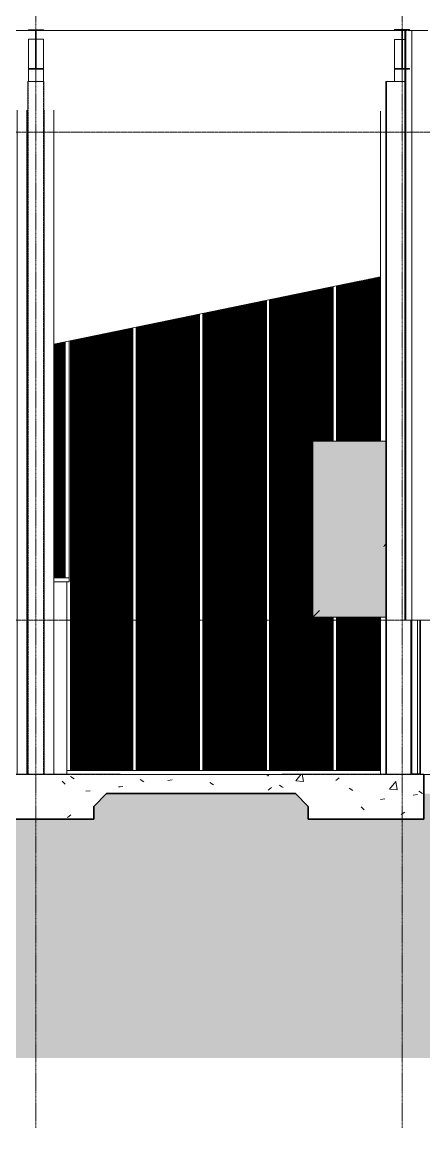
# Model space of a CAD drawing. Header units: millimetres. Extents: x 900982 to 1200730, y -305 to 27743.
# Drawn here: x 1157621 to 1163876, y -305 to 16915 of the extents above; entities that cross this region are included whole.
import ezdxf

# ---------------------------------------------------------------- set-up
doc = ezdxf.new("R2010")
doc.units = ezdxf.units.MM
for name, pattern in [('AEC_Center', [24, 12, -4, 4, -4]), ('Grid Line', [21, 12, -3, 3, -3]), ('Hidden', [6, 4, -2])]:
    doc.linetypes.add(name, pattern=pattern)
for name, color, linetype, lineweight in [('A-DETL', 90, 'Continuous', 18), ('A-DETL-GENF', 92, 'Continuous', 5), ('A-FLOR', 192, 'Continuous', 5), ('A-FLOR-LEVL', 51, 'Continuous', 5), ('A-FLOR-PATT', 8, 'Continuous', 15), ('A-GENM', 13, 'Continuous', 5), ('A-GLAZ-CURT', 52, 'Continuous', 5), ('A-GLAZ-CWMG', 51, 'Continuous', 5), ('A-ROOF', 132, 'Continuous', 5), ('A-WALL', 113, 'Continuous', 5), ('A-WALL-PATT', 111, 'Continuous', 13), ('P-SANR-FIXT', 6, 'Continuous', 5), ('S-BEAM', 12, 'Continuous', 5), ('S-COLS', 52, 'Continuous', 5), ('S-GRID', 1, 'Continuous', 5)]:
    doc.layers.add(name, color=color, linetype=linetype, lineweight=lineweight)
pattern_1 = [(0, (1073539.08, 9820.3), (812.8, 203.2), [67.056, -542.544, 67.056, -3793.744]), (0, (1073539.08, 9820.3), (812.8, 203.2), [-676.656, -542.544, 67.056, -1152.144, -2032]), (0, (1073539.08, 9820.3), (812.8, 203.2), [-2438.4, 67.056, -542.544, 67.056, -1355.344]), (0, (1073539.08, 9820.3), (812.8, 203.2), [-3115.056, -339.344, 67.056, -948.944]), (120, (1073843.88, 9921.9), (-582.37636, 602.30545), [67.056, -542.544, 67.056, -3793.744]), (120, (1073843.88, 9921.9), (-582.37636, 602.30545), [-676.656, -542.544, 67.056, -1152.144, -2032]), (120, (1073843.88, 9921.9), (-582.37636, 602.30545), [-2438.4, 67.056, -542.544, 67.056, -1355.344]), (120, (1073843.88, 9921.9), (-582.37636, 602.30545), [-3115.056, -339.344, 67.056, -948.944]), (240, (1073945.48, 10328.3), (-230.42364, -805.50545), [67.056, -542.544, 67.056, -3793.744]), (240, (1073945.48, 10328.3), (-230.42364, -805.50545), [-676.656, -542.544, 67.056, -1152.144, -2032]), (240, (1073945.48, 10328.3), (-230.42364, -805.50545), [-2438.4, 67.056, -542.544, 67.056, -1355.344]), (240, (1073945.48, 10328.3), (-230.42364, -805.50545), [-3115.056, -339.344, 67.056, -948.944])]
pattern_2 = [(50, (1073539.1, 9820.3), (1457.472, -127.512), [152.4, -1676.4]), (355, (1073539.1, 9820.3), (-281.942, 1528.454), [121.92, -1341.12]), (100.451, (1073660.5, 9809.7), (1175.541, 1400.933), [129.52, -1424.72]), (46.184, (1073539, 10226.7), (2168.632, -336.342), [228.6, -2514.6]), (96.636, (1073719.8, 10198.7), (1899.22, 1979.42), [194.28, -2137.08]), (351.184, (1073539, 10226.7), (1899.24, 1979.4), [182.88, -2011.68]), (21, (1073742.3, 10125.1), (1212.915, -818.121), [152.4, -1676.4]), (326, (1073742.3, 10125.1), (494.417, 1473.504), [121.92, -1341.12]), (71.451, (1073843.4, 10056.9), (1707.337, 655.37), [129.52, -1424.72]), (37.5, (1073539.1, 9820.3), (24.7094, 676.4402), [67.056, -1257.808, 67.056, -2640.584]), (37.5, (1073539.1, 9820.3), (24.7094, 676.4402), [-1391.92, -1294.384, 67.056, -1279.144]), (7.5, (1073539.1, 9820.3), (534.558, 801.444), [67.056, -709.168, 67.056, -1227.328, -513.08]), (7.5, (1073539.1, 9820.3), (534.558, 801.444), [-2070.608, 67.056, -446.024]), (327.5, (1073085.94, 9820.3), (1084.7275, -45.8312), [67.056, -440.944, 67.056, -3621.024]), (327.5, (1073085.94, 9820.3), (1084.7275, -45.8312), [-575.056, -1517.904, 67.056, -2036.064]), (317.5, (1072882.7, 9820.3), (1185.035, 203.414), [67.056, -593.344, 67.056, -985.52, -1493.52]), (317.5, (1072882.7, 9820.3), (1185.035, 203.414), [-1712.976, 67.056, -1426.464])]

# ---------------------------------------------------------------- blocks, each defined once
blk = doc.blocks.new('Structural Framing 14 - Structural Framing 1-1145661-SECTION - GRIDS 2B')
at = {"layer": 'S-BEAM', "lineweight": 13}
for p, q in [((-1581453, 16797), (-1581683, 16797)), ((-1581683, 16797), (-1581683, 16787)), ((-1581683, 16787), (-1581573, 16787)), ((-1581573, 16787), (-1581573, 16195)), ((-1581563, 16195), (-1581563, 16787)), ((-1581563, 16787), (-1581453, 16787)), ((-1581453, 16787), (-1581453, 16797)), ((-1581573, 16195), (-1581683, 16195)), ((-1581683, 16195), (-1581683, 16185)), ((-1581453, 16195), (-1581563, 16195)), ((-1581453, 16185), (-1581453, 16195)), ((-1581683, 16185), (-1581453, 16185))]:
    blk.add_line(p, q, dxfattribs=at)
at = {"layer": 'S-BEAM'}
for p, q in [((-1581683, 16648), (-1581573, 16648)), ((-1581683, 16648), (-1581683, 16195)), ((-1581563, 16648), (-1581453, 16648)), ((-1581453, 16195), (-1581453, 16648)), ((-1581683, 16185), (-1581683, 15990)), ((-1581453, 15990), (-1581453, 16185))]:
    blk.add_line(p, q, dxfattribs=at)
blk = doc.blocks.new('Structural Framing 19 - Structural Framing 1-1145889-SECTION - GRIDS 2B')
at = {"layer": 'S-BEAM', "lineweight": 13}
for p, q in [((-1575753, 16798), (-1575983, 16798)), ((-1575983, 16798), (-1575983, 16787)), ((-1575983, 16787), (-1575873, 16787)), ((-1575873, 16787), (-1575873, 16195)), ((-1575863, 16195), (-1575863, 16787)), ((-1575863, 16787), (-1575794, 16787)), ((-1575753, 16793), (-1575753, 16798)), ((-1575873, 16195), (-1575983, 16195)), ((-1575983, 16195), (-1575983, 16185)), ((-1575753, 16195), (-1575863, 16195)), ((-1575753, 16185), (-1575753, 16195)), ((-1575983, 16185), (-1575753, 16185))]:
    blk.add_line(p, q, dxfattribs=at)
at = {"layer": 'S-BEAM'}
for p, q in [((-1575983, 16647), (-1575873, 16647)), ((-1575983, 16647), (-1575983, 16195)), ((-1575863, 16647), (-1575822, 16647)), ((-1575983, 16185), (-1575983, 15990))]:
    blk.add_line(p, q, dxfattribs=at)
blk = doc.blocks.new('Mechanical - Condensers - Mechanical - Condensers-1249279-SECTION - GRIDS 2B')
at = {"layer": 'A-GENM'}
for points in [[(-1577255, 7650), (-1577155, 7750), (-1577155, 10390), (-1577255, 10390), (-1577255, 7730)], [(-1576155, 8750), (-1576121, 8784), (-1576121, 10390), (-1576155, 10390), (-1576155, 8773)]]:
    blk.add_hatch(color=256, dxfattribs=at).paths.add_polyline_path(points)
h = blk.add_hatch(color=256, dxfattribs=at)
h.paths.add_polyline_path([(-1577155, 7750), (-1576121, 7750), (-1576121, 8750), (-1576155, 8750), (-1576155, 10390), (-1577155, 10390), (-1577155, 8425)])
h.paths.add_polyline_path([(-1575399, 7750), (-1572655, 7750), (-1572655, 8750), (-1575424, 8750), (-1575424, 7750)])
h = blk.add_hatch(color=256, dxfattribs=at)
h.paths.add_polyline_path([(-1572655, 8750), (-1572655, 8850), (-1575424, 8849), (-1575424, 8750), (-1574829, 8750)])
h.paths.add_polyline_path([(-1576121, 8750), (-1576121, 8784), (-1576155, 8750), (-1576129, 8750)])
h = blk.add_hatch(color=256, dxfattribs=at)
h.paths.add_polyline_path([(-1576254, 7650), (-1576121, 7650), (-1576121, 7750), (-1577155, 7750), (-1577255, 7650), (-1576539, 7650)])
h.paths.add_polyline_path([(-1575399, 7650), (-1572655, 7650), (-1572655, 7750), (-1575424, 7750), (-1575424, 7650)])
for p, q in [((-1577255, 10390), (-1577255, 7650)), ((-1577155, 10390), (-1577255, 10390)), ((-1576155, 10390), (-1577155, 10390)), ((-1576121, 10390), (-1576155, 10390)), ((-1577255, 7650), (-1576121, 7650))]:
    blk.add_line(p, q, dxfattribs=at)
for points, knots in [([(-1576121, 8784), (-1576124, 8781), (-1576131, 8775), (-1576142, 8763), (-1576151, 8754), (-1576155, 8750)], [0.7779607, 0.7779607, 0.7779607, 0.7779607, 0.8333333, 0.9166667, 1, 1, 1, 1]), ([(-1577155, 7750), (-1577160, 7746), (-1577168, 7737), (-1577181, 7724), (-1577191, 7714), (-1577199, 7706), (-1577205, 7700), (-1577211, 7694), (-1577216, 7689), (-1577221, 7684), (-1577226, 7679), (-1577230, 7675), (-1577236, 7669), (-1577242, 7663), (-1577248, 7657), (-1577253, 7652), (-1577255, 7650), (-1577255, 7650)], [0, 0, 0, 0, 0.083333, 0.166667, 0.25, 0.291667, 0.333333, 0.375, 0.416667, 0.458333, 0.5, 0.541667, 0.583333, 0.666667, 0.75, 0.833333, 1, 1, 1, 1])]:
    blk.add_open_spline(points, degree=3, knots=knots, dxfattribs=at)
blk = doc.blocks.new('Downpipe - Straight - 01 - 150D-V123-SECTION - GRIDS 2B')
at = {"layer": 'P-SANR-FIXT'}
for p, q in [((-1576202, 15527), (-1576202, 10390)), ((-1576202, 7650), (-1576202, 5202))]:
    blk.add_line(p, q, dxfattribs=at)
blk = doc.blocks.new('Downpipe - Straight - 01 - 150D-V125-SECTION - GRIDS 2B')
at = {"layer": 'P-SANR-FIXT'}
for p, q in [((-1581439, 15546), (-1581439, 5202)), ((-1581289, 5202), (-1581289, 15546))]:
    blk.add_line(p, q, dxfattribs=at)
blk = doc.blocks.new('SHS-Square Hollow Section-Column - 250x250xSHS-1478536-SECTION - GRIDS 2B')
at = {"layer": 'S-COLS', "linetype": 'Hidden'}
for p, q in [((-1602688, 5202), (-1602688, 15990)), ((-1602448, 15990), (-1602448, 5202))]:
    blk.add_line(p, q, dxfattribs=at)
blk = doc.blocks.new('Downpipe - Straight - 01 - 150D-V128-SECTION - GRIDS 2B')
at = {"layer": 'P-SANR-FIXT'}
for p, q in [((-1581859, 15546), (-1581859, 5202)), ((-1581709, 5202), (-1581709, 15546))]:
    blk.add_line(p, q, dxfattribs=at)
blk = doc.blocks.new('MulticellPanel_Polycarbonate_Danpal_1040w - Grey-2873888-SECTION - GRIDS 2B')
at = {"layer": 'A-GENM'}
h = blk.add_hatch(dxfattribs=at)
h.set_pattern_fill('FP_64', color=256, style=0, pattern_type=2)
h.set_pattern_definition([(90, (-1580554.711, 6706.646), (15, -9e-16), [])])
h.paths.add_polyline_path([(-1581028, 5260), (-1580059, 5260), (-1580059, 8200), (-1581028, 8200), (-1581028, 5298)])
blk.add_line((-1581026, 8200), (-1580059, 8200), dxfattribs=at)
blk = doc.blocks.new('Rectangular Mullion - Frame_Framed Facade_Danpal_DPANMF BT1-1887959-SECTION - GRIDS 2B')
at = {"layer": 'A-GLAZ-CWMG'}
blk.add_line((-1580035, 5260), (-1581088, 5260), dxfattribs=at)
blk = doc.blocks.new('Rectangular Mullion - Frame_Framed Facade_Danpal_DPANMF BT1-2873973-SECTION - GRIDS 2B')
at = {"layer": 'A-GLAZ-CWMG'}
blk.add_line((-1581028, 11700), (-1581028, 11955), dxfattribs=at)
blk = doc.blocks.new('MulticellPanel_Polycarbonate_Danpal_1040w - Grey-V129-SECTION - GRIDS 2B')
at = {"layer": 'A-GENM'}
h = blk.add_hatch(dxfattribs=at)
h.set_pattern_fill('FP_65', color=256, style=0, pattern_type=2)
h.set_pattern_definition([(90, (-1579514.711, 6706.646), (15, -9e-16), [])])
h.paths.add_polyline_path([(-1579019, 5260), (-1579019, 8200), (-1580010, 8200), (-1580010, 5260), (-1579103, 5260)])
blk.add_line((-1580010, 8200), (-1579019, 8200), dxfattribs=at)
blk = doc.blocks.new('MulticellPanel_Polycarbonate_Danpal_1040w - Grey-V130-SECTION - GRIDS 2B')
at = {"layer": 'A-GENM'}
h = blk.add_hatch(dxfattribs=at)
h.set_pattern_fill('FP_66', color=256, style=0, pattern_type=2)
h.set_pattern_definition([(90, (-1577434.711, 6706.646), (15, -9e-16), [])])
h.paths.add_polyline_path([(-1577930, 5260), (-1576939, 5260), (-1576939, 7650), (-1577255, 7650), (-1577255, 8200), (-1577930, 8200), (-1577930, 5298)])
blk.add_line((-1577930, 8200), (-1577255, 8200), dxfattribs=at)
blk = doc.blocks.new('MulticellPanel_Polycarbonate_Danpal_1040w - Grey-V131-SECTION - GRIDS 2B')
at = {"layer": 'A-GENM'}
h = blk.add_hatch(dxfattribs=at)
h.set_pattern_fill('FP_67', color=256, style=0, pattern_type=2)
h.set_pattern_definition([(90, (-1576394.711, 6706.646), (15, -9e-16), [])])
h.paths.add_polyline_path([(-1576890, 5260), (-1576202, 5260), (-1576202, 7650), (-1576890, 7650), (-1576890, 5298)])
blk = doc.blocks.new('MulticellPanel_Polycarbonate_Danpal_1040w - Grey-2872306-SECTION - GRIDS 2B')
at = {"layer": 'A-GENM'}
h = blk.add_hatch(dxfattribs=at)
h.set_pattern_fill('FP_68', color=256, style=0, pattern_type=2)
h.set_pattern_definition([(90, (-1580554.711, 9950), (15, -9e-16), [])])
h.paths.add_polyline_path([(-1581028, 8200), (-1580059, 8200), (-1580059, 11700), (-1581028, 11700), (-1581028, 8251)])
for p, q in [((-1581026, 11700), (-1580059, 11700)), ((-1580059, 8200), (-1581026, 8200))]:
    blk.add_line(p, q, dxfattribs=at)
blk = doc.blocks.new('MulticellPanel_Polycarbonate_Danpal_1040w - Grey-V132-SECTION - GRIDS 2B')
at = {"layer": 'A-GENM'}
h = blk.add_hatch(dxfattribs=at)
h.set_pattern_fill('FP_69', color=256, style=0, pattern_type=2)
h.set_pattern_definition([(90, (-1579514.711, 9950), (15, -9e-16), [])])
h.paths.add_polyline_path([(-1579031, 8200), (-1579019, 8200), (-1579019, 11700), (-1580010, 11700), (-1580010, 8200), (-1579103, 8200)])
for p, q in [((-1580010, 11700), (-1579019, 11700)), ((-1579019, 8200), (-1580010, 8200))]:
    blk.add_line(p, q, dxfattribs=at)
blk = doc.blocks.new('MulticellPanel_Polycarbonate_Danpal_1040w - Grey-V133-SECTION - GRIDS 2B')
at = {"layer": 'A-GENM'}
h = blk.add_hatch(dxfattribs=at)
h.set_pattern_fill('FP_70', color=256, style=0, pattern_type=2)
h.set_pattern_definition([(90, (-1577434.711, 9950), (15, -9e-16), [])])
h.paths.add_polyline_path([(-1577930, 8200), (-1577255, 8200), (-1577255, 10390), (-1576939, 10390), (-1576939, 11700), (-1577930, 11700), (-1577930, 8208)])
for p, q in [((-1577930, 11700), (-1576939, 11700)), ((-1577255, 8200), (-1577930, 8200))]:
    blk.add_line(p, q, dxfattribs=at)
blk = doc.blocks.new('MulticellPanel_Polycarbonate_Danpal_1040w - Grey-V134-SECTION - GRIDS 2B')
at = {"layer": 'A-GENM'}
h = blk.add_hatch(dxfattribs=at)
h.set_pattern_fill('FP_71', color=256, style=0, pattern_type=2)
h.set_pattern_definition([(90, (-1576394.711, 9950), (15, -9e-16), [])])
h.paths.add_polyline_path([(-1576202, 10390), (-1576202, 11700), (-1576890, 11700), (-1576890, 10390), (-1576254, 10390)])
blk.add_line((-1576890, 11700), (-1576202, 11700), dxfattribs=at)
blk = doc.blocks.new('MulticellPanel_Polycarbonate_Danpal_1040w - Grey-2873977-SECTION - GRIDS 2B')
at = {"layer": 'A-GENM'}
h = blk.add_hatch(dxfattribs=at)
h.set_pattern_fill('FP_72', color=256, style=0, pattern_type=2)
h.set_pattern_definition([(90, (-1580554.711, 13443.354), (15, -9e-16), [])])
h.paths.add_polyline_path([(-1581028, 11700), (-1580059, 11700), (-1580059, 12155), (-1581028, 11955), (-1581028, 11726)])
blk.add_line((-1580059, 11700), (-1581026, 11700), dxfattribs=at)
blk = doc.blocks.new('MulticellPanel_Polycarbonate_Danpal_1040w - Grey-V135-SECTION - GRIDS 2B')
at = {"layer": 'A-GENM'}
h = blk.add_hatch(dxfattribs=at)
h.set_pattern_fill('FP_73', color=256, style=0, pattern_type=2)
h.set_pattern_definition([(90, (-1579514.711, 13443.354), (15, -9e-16), [])])
h.paths.add_polyline_path([(-1580010, 11700), (-1579019, 11700), (-1579019, 12370), (-1580010, 12165), (-1580010, 11726)])
blk.add_line((-1579019, 11700), (-1580010, 11700), dxfattribs=at)
blk = doc.blocks.new('MulticellPanel_Polycarbonate_Danpal_1040w - Grey-V136-SECTION - GRIDS 2B')
at = {"layer": 'A-GENM'}
h = blk.add_hatch(dxfattribs=at)
h.set_pattern_fill('FP_74', color=256, style=0, pattern_type=2)
h.set_pattern_definition([(90, (-1578474.711, 13443.354), (15, -9e-16), [])])
h.paths.add_polyline_path([(-1578970, 11700), (-1577979, 11700), (-1577979, 12585), (-1578970, 12380), (-1578970, 11726)])
blk.add_line((-1577979, 11700), (-1578970, 11700), dxfattribs=at)
blk = doc.blocks.new('MulticellPanel_Polycarbonate_Danpal_1040w - Grey-V137-SECTION - GRIDS 2B')
at = {"layer": 'A-GENM'}
h = blk.add_hatch(dxfattribs=at)
h.set_pattern_fill('FP_75', color=256, style=0, pattern_type=2)
h.set_pattern_definition([(90, (-1577434.711, 13443.354), (15, -9e-16), [])])
h.paths.add_polyline_path([(-1577930, 11700), (-1576939, 11700), (-1576939, 12800), (-1577930, 12595), (-1577930, 11726)])
blk.add_line((-1576939, 11700), (-1577930, 11700), dxfattribs=at)
blk = doc.blocks.new('MulticellPanel_Polycarbonate_Danpal_1040w - Grey-V138-SECTION - GRIDS 2B')
at = {"layer": 'A-GENM'}
h = blk.add_hatch(dxfattribs=at)
h.set_pattern_fill('FP_76', color=256, style=0, pattern_type=2)
h.set_pattern_definition([(90, (-1576394.711, 13443.354), (15, -9e-16), [])])
h.paths.add_polyline_path([(-1576539, 11700), (-1576202, 11700), (-1576202, 12952), (-1576890, 12810), (-1576890, 11700), (-1576824, 11700)])
blk.add_line((-1576202, 11700), (-1576890, 11700), dxfattribs=at)
blk = doc.blocks.new('Rectangular Mullion - Frame_Framed Facade_Danpal_DPANMF BT1-1113569-SECTION - GRIDS 2B')
at = {"layer": 'A-GLAZ-CWMG'}
blk.add_line((-1578995, 5260), (-1580035, 5260), dxfattribs=at)
blk = doc.blocks.new('Rectangular Mullion - Frame_Framed Facade_Danpal_DPANMF BT1-1887978-SECTION - GRIDS 2B')
at = {"layer": 'A-GLAZ-CWMG'}
blk.add_line((-1576201, 5260), (-1576915, 5260), dxfattribs=at)
blk = doc.blocks.new('Rectangular Mullion - Frame_Framed Facade_Danpal_DPANMF BT1-2873950-SECTION - GRIDS 2B')
at = {"layer": 'A-GLAZ-CWMG'}
for q in [(-1581028, 8200), (-1581088, 5260)]:
    blk.add_line((-1581028, 5260), q, dxfattribs=at)
blk = doc.blocks.new('Rectangular Mullion - Frame_Framed Facade_Danpal_DPANMF BT1-2872322-SECTION - GRIDS 2B')
at = {"layer": 'A-GLAZ-CWMG'}
blk.add_line((-1581028, 8200), (-1581028, 11700), dxfattribs=at)
blk = doc.blocks.new('Rectangular Mullion - Mullion_FramedFacade_Danpal_DPAEC50-2873940-SECTION - GRIDS 2B')
at = {"layer": 'A-GLAZ-CWMG'}
for p, q in [((-1580059, 8200), (-1580059, 5260)), ((-1580010, 5260), (-1580010, 8200))]:
    blk.add_line(p, q, dxfattribs=at)
blk = doc.blocks.new('Rectangular Mullion - Mullion_FramedFacade_Danpal_DPAEC50-V139-SECTION - GRIDS 2B')
at = {"layer": 'A-GLAZ-CWMG'}
for p, q in [((-1576939, 7650), (-1576939, 5260)), ((-1576890, 5260), (-1576890, 7650))]:
    blk.add_line(p, q, dxfattribs=at)
blk = doc.blocks.new('Rectangular Mullion - Mullion_FramedFacade_Danpal_DPAEC50-2872300-SECTION - GRIDS 2B')
at = {"layer": 'A-GLAZ-CWMG'}
for p, q in [((-1580059, 11700), (-1580059, 8200)), ((-1580010, 8200), (-1580010, 11700))]:
    blk.add_line(p, q, dxfattribs=at)
blk = doc.blocks.new('Rectangular Mullion - Mullion_FramedFacade_Danpal_DPAEC50-V140-SECTION - GRIDS 2B')
at = {"layer": 'A-GLAZ-CWMG'}
for p, q in [((-1576939, 11700), (-1576939, 10390)), ((-1576890, 10390), (-1576890, 11700))]:
    blk.add_line(p, q, dxfattribs=at)
blk = doc.blocks.new('Rectangular Mullion - Mullion_FramedFacade_Danpal_DPAEC50-2873972-SECTION - GRIDS 2B')
at = {"layer": 'A-GLAZ-CWMG'}
for p, q in [((-1580059, 12155), (-1580059, 11700)), ((-1580010, 11700), (-1580010, 12165))]:
    blk.add_line(p, q, dxfattribs=at)
blk = doc.blocks.new('Rectangular Mullion - Mullion_FramedFacade_Danpal_DPAEC50-V141-SECTION - GRIDS 2B')
at = {"layer": 'A-GLAZ-CWMG'}
for p, q in [((-1579019, 12370), (-1579019, 11700)), ((-1578970, 11700), (-1578970, 12380))]:
    blk.add_line(p, q, dxfattribs=at)
blk = doc.blocks.new('Rectangular Mullion - Mullion_FramedFacade_Danpal_DPAEC50-V142-SECTION - GRIDS 2B')
at = {"layer": 'A-GLAZ-CWMG'}
for p, q in [((-1577979, 12585), (-1577979, 11700)), ((-1577930, 11700), (-1577930, 12595))]:
    blk.add_line(p, q, dxfattribs=at)
blk = doc.blocks.new('Rectangular Mullion - Mullion_FramedFacade_Danpal_DPAEC50-V143-SECTION - GRIDS 2B')
at = {"layer": 'A-GLAZ-CWMG'}
for p, q in [((-1576939, 12800), (-1576939, 11700)), ((-1576890, 11700), (-1576890, 12810))]:
    blk.add_line(p, q, dxfattribs=at)
blk = doc.blocks.new('Rectangular Mullion - Frame_Framed Facade_Danpal_DPANMF BT1-V145-SECTION - GRIDS 2B')
at = {"layer": 'A-GLAZ-CWMG'}
blk.add_line((-1575711, 5202), (-1575711, 5210), dxfattribs=at)
blk = doc.blocks.new('Rectangular Mullion - Frame_Framed Facade_Danpal_DPANMF BT2-1262941-SECTION - GRIDS 2B')
at = {"layer": 'A-GLAZ-CWMG'}
for p, q in [((-1581113, 11700), (-1581113, 8260)), ((-1581053, 11700), (-1581053, 8260)), ((-1581053, 8260), (-1581113, 8260))]:
    blk.add_line(p, q, dxfattribs=at)
blk = doc.blocks.new('MulticellPanel_Polycarbonate_Danpal_1040w - Grey-2926878-SECTION - GRIDS 2B')
at = {"layer": 'A-GENM'}
h = blk.add_hatch(dxfattribs=at)
h.set_pattern_fill('FP_86', color=256, style=0, pattern_type=2)
h.set_pattern_definition([(90, (-1581449.94, 9956.646), (15, -9e-16), [])])
h.paths.add_polyline_path([(-1581709, 8260), (-1581693, 8260), (-1581693, 11700), (-1581709, 11700), (-1581709, 8425)])
h.paths.add_polyline_path([(-1581113, 8260), (-1581113, 11700), (-1581289, 11700), (-1581289, 8260)])
h.paths.add_polyline_path([(-1581443, 8260), (-1581438, 8260), (-1581438, 11700), (-1581443, 11700), (-1581443, 8425)])
for p, q in [((-1581710, 11700), (-1581693, 11700)), ((-1581443, 11700), (-1581438, 11700)), ((-1581290, 11700), (-1581113, 11700))]:
    blk.add_line(p, q, dxfattribs=at)
blk = doc.blocks.new('Rectangular Mullion - Frame_Framed Facade_Danpal_DPANMF BT1-2926877-SECTION - GRIDS 2B')
at = {"layer": 'A-GLAZ-CWMG'}
for p, q in [((-1581693, 8260), (-1581710, 8260)), ((-1581438, 8260), (-1581444, 8260)), ((-1581053, 8260), (-1581290, 8260)), ((-1581053, 8200), (-1581088, 8200)), ((-1581053, 8260), (-1581053, 8200))]:
    blk.add_line(p, q, dxfattribs=at)
blk = doc.blocks.new('MulticellPanel_Polycarbonate_Danpal_1040w - Grey-2926880-SECTION - GRIDS 2B')
at = {"layer": 'A-GENM'}
h = blk.add_hatch(dxfattribs=at)
h.set_pattern_fill('FP_88', color=256, style=0, pattern_type=2)
h.set_pattern_definition([(90, (-1581449.94, 11869.728), (15, -9e-16), [])])
h.paths.add_polyline_path([(-1581709, 11700), (-1581693, 11700), (-1581693, 11817), (-1581709, 11814), (-1581709, 11726)])
h.paths.add_polyline_path([(-1581443, 11700), (-1581438, 11700), (-1581438, 11870), (-1581443, 11869)])
h.paths.add_polyline_path([(-1581113, 11700), (-1581113, 11937), (-1581289, 11900), (-1581289, 11700)])
for p, q in [((-1581693, 11700), (-1581710, 11700)), ((-1581438, 11700), (-1581443, 11700)), ((-1581113, 11700), (-1581290, 11700))]:
    blk.add_line(p, q, dxfattribs=at)
blk = doc.blocks.new('Rectangular Mullion - Frame_Framed Facade_Danpal_DPANMF BT2-2874751-SECTION - GRIDS 2B')
at = {"layer": 'A-GLAZ-CWMG'}
for p, q in [((-1581113, 11937), (-1581113, 11700)), ((-1581053, 11949), (-1581053, 11700))]:
    blk.add_line(p, q, dxfattribs=at)

msp = doc.modelspace()

# ---------------------------------------------------------------- hatches: boundary and pattern name
at = {"layer": 'A-DETL-GENF'}
h = msp.add_hatch(dxfattribs=at)
h.set_pattern_fill('FP_61', style=0, pattern_type=2)
h.set_pattern_definition(pattern_2)
h.paths.add_polyline_path([(1163876, 4502), (1163876, 5202), (1161666, 5202), (1161666, 4902), (1161876, 4902), (1162076, 4702), (1162076, 4502), (1163436, 4502)])
h.paths.add_polyline_path([(1157738, 4502), (1158736, 4502), (1158736, 4702), (1158936, 4902), (1159146, 4902), (1159146, 5202), (1156526, 5202), (1156526, 4902), (1156736, 4902), (1156936, 4702), (1156936, 4502)])
h.paths.add_polyline_path([(1146536, 4502), (1148336, 4502), (1148336, 4702), (1148536, 4902), (1148746, 4902), (1148746, 5202), (1146126, 5202), (1146126, 4902), (1146336, 4902), (1146536, 4702)])
h.paths.add_polyline_path([(1137636, 4502), (1137636, 4702), (1137836, 4902), (1138046, 4902), (1138046, 5202), (1135426, 5202), (1135426, 4902), (1135636, 4902), (1135836, 4702), (1135836, 4502), (1137225, 4502)])
h = msp.add_hatch(dxfattribs=at)
h.set_pattern_fill('FP_89', color=9, style=0, pattern_type=2)
h.set_pattern_definition([(135, (1073539.1, 9908.7), (-707.1068, 6e-14), [500, -500]), (135, (1073671.66, 10041.27), (-707.1068, 6e-14), [500, -500]), (135, (1073804.24, 10173.85), (-707.1068, 6e-14), [500, -500]), (45, (1073539.1, 9820.3), (0, 707.1068), [500, -500]), (45, (1073671.66, 9687.7), (0, 707.1068), [500, -500]), (45, (1073804.24, 9555.13), (0, 707.1068), [500, -500])])
h.paths.add_polyline_path([(1132667, 781), (1169133, 781), (1169133, 4902), (1163876, 4902), (1163876, 4502), (1162076, 4502), (1162076, 4702), (1161876, 4902), (1158936, 4902), (1158736, 4702), (1158736, 4502), (1156936, 4502), (1156936, 4702), (1156736, 4902), (1148536, 4902), (1148336, 4702), (1148336, 4502), (1146536, 4502), (1146536, 4702), (1146336, 4902), (1137836, 4902), (1137636, 4702), (1137636, 4502), (1135836, 4502), (1135836, 4702), (1135636, 4902), (1132667, 4902), (1132667, 984)])
at = {"layer": 'A-FLOR-PATT', "lineweight": 5}
h = msp.add_hatch(dxfattribs=at)
h.set_pattern_fill('FP_61', color=256, style=0, pattern_type=2)
h.set_pattern_definition(pattern_2)
h.paths.add_polyline_path([(1132669, 4902), (1135426, 4902), (1135426, 5200), (1132669, 5200), (1132669, 4950)])
h.paths.add_polyline_path([(1148746, 4902), (1156526, 4902), (1156526, 5200), (1148746, 5200), (1148746, 4950)])
h.paths.add_polyline_path([(1138046, 4902), (1146126, 4902), (1146126, 5200), (1138046, 5200), (1138046, 4923)])
h.paths.add_polyline_path([(1161666, 4902), (1161666, 5200), (1159146, 5200), (1159146, 4902), (1161156, 4902)])
at = {"layer": 'A-WALL-PATT', "lineweight": 5}
h = msp.add_hatch(dxfattribs=at)
h.set_pattern_fill('FP_60', color=256, style=0, pattern_type=2)
h.set_pattern_definition(pattern_1)
h.paths.add_polyline_path([(1163582, 7600), (1163594, 7600), (1163594, 16784), (1163582, 16783), (1163582, 7643)])
h = msp.add_hatch(dxfattribs=at)
h.set_pattern_fill('FP_60', color=256, style=0, pattern_type=2)
h.set_pattern_definition(pattern_1)
h.paths.add_polyline_path([(1163674, 5210), (1163686, 5211), (1163686, 7600), (1163674, 7600), (1163674, 5211)])
h = msp.add_hatch(dxfattribs=at)
h.set_pattern_fill('FP_60', color=256, style=0, pattern_type=2)
h.set_pattern_definition(pattern_1)
h.paths.add_polyline_path([(1163822, 5210), (1163822, 7600), (1163813, 7600), (1163813, 5210)])

# ---------------------------------------------------------------- linework, layer by layer
at = {"layer": 'A-DETL', "lineweight": 15}
for p, q in [((1159146, 5202), (1156526, 5202)), ((1163876, 5202), (1161666, 5202))]:
    msp.add_line(p, q, dxfattribs=at)
at = {"layer": 'A-DETL', "lineweight": 35}
for p, q in [((1163876, 4502), (1163876, 5202)), ((1158736, 4702), (1158936, 4902)), ((1158936, 4902), (1159146, 4902)), ((1161666, 4902), (1159146, 4902)), ((1161666, 4902), (1161876, 4902)), ((1161876, 4902), (1162076, 4702)), ((1158736, 4502), (1158736, 4702)), ((1162076, 4702), (1162076, 4502)), ((1156936, 4502), (1158736, 4502)), ((1162076, 4502), (1163876, 4502))]:
    msp.add_line(p, q, dxfattribs=at)
at = {"layer": 'A-FLOR', "lineweight": 15}
msp.add_line((1161666, 5200), (1159146, 5200), dxfattribs=at)
at = {"layer": 'A-FLOR-LEVL', "linetype": 'AEC_Center'}
for p, q in [((1091233, 15200), (1174249, 15200)), ((1091233, 7600), (1174249, 7600)), ((1091233, 5200), (1174249, 5200))]:
    msp.add_line(p, q, dxfattribs=at)
at = {"layer": 'A-ROOF', "lineweight": 15}
msp.add_line((1132669, 16782), (1163582, 16784), dxfattribs=at)
at = {"layer": 'A-WALL', "lineweight": 13}
for p, q in [((1163582, 16784), (1163582, 7600)), ((1163582, 7600), (1163980, 7600)), ((1163674, 7600), (1163674, 5210)), ((1163822, 5210), (1163822, 7600)), ((1163674, 5210), (1163822, 5210))]:
    msp.add_line(p, q, dxfattribs=at)
at = {"layer": 'A-WALL'}
for p, q in [((1163594, 7600), (1163594, 16784)), ((1163936, 16784), (1163620, 16784)), ((1163686, 5210), (1163686, 16784)), ((1158115, 11901), (1162866, 12882)), ((1157695, 11814), (1157711, 11817)), ((1157961, 11869), (1157966, 11870)), ((1157711, 8200), (1157695, 8200)), ((1157966, 8200), (1157961, 8200)), ((1158316, 8200), (1158115, 8200)), ((1158316, 5202), (1158316, 8200)), ((1163778, 5210), (1163778, 7600)), ((1163813, 5210), (1163813, 7600))]:
    msp.add_line(p, q, dxfattribs=at)
at = {"layer": 'S-COLS'}
for p, q in [((1157711, 15990), (1157711, 5202)), ((1157711, 15990), (1157721, 15990)), ((1157951, 15990), (1157721, 15990)), ((1157951, 15990), (1157961, 15990)), ((1157961, 5202), (1157961, 15990)), ((1163283, 15990), (1163294, 15990)), ((1163283, 5202), (1163283, 15990)), ((1163294, 15990), (1163305, 15990)), ((1163294, 5202), (1163294, 15990)), ((1163305, 15990), (1163582, 15990)), ((1163675, 5202), (1163675, 5210)), ((1163686, 5210), (1163686, 5202))]:
    msp.add_line(p, q, dxfattribs=at)
at = {"layer": 'S-GRID', "linetype": 'Grid Line'}
for p, q in [((1157836, -305), (1157836, 24961)), ((1163536, -305), (1163536, 24961))]:
    msp.add_line(p, q, dxfattribs=at)

# ---------------------------------------------------------------- block references
at = {"layer": 'A-GENM'}
msp.add_blockref('Mechanical - Condensers - Mechanical - Condensers-1249279-SECTION - GRIDS 2B', (2739404, 0), dxfattribs=at)
at = {"layer": 'A-GLAZ-CURT'}
for name, p in [('MulticellPanel_Polycarbonate_Danpal_1040w - Grey-V138-SECTION - GRIDS 2B', (2739404, 0)), ('MulticellPanel_Polycarbonate_Danpal_1040w - Grey-V137-SECTION - GRIDS 2B', (2739404, 0)), ('MulticellPanel_Polycarbonate_Danpal_1040w - Grey-V136-SECTION - GRIDS 2B', (2739404, 0)), ('MulticellPanel_Polycarbonate_Danpal_1040w - Grey-V135-SECTION - GRIDS 2B', (2739404, 0)), ('MulticellPanel_Polycarbonate_Danpal_1040w - Grey-2873977-SECTION - GRIDS 2B', (2739404, 0)), ('MulticellPanel_Polycarbonate_Danpal_1040w - Grey-2926880-SECTION - GRIDS 2B', (2739404, 0)), ('MulticellPanel_Polycarbonate_Danpal_1040w - Grey-2926878-SECTION - GRIDS 2B', (2739404, 0)), ('MulticellPanel_Polycarbonate_Danpal_1040w - Grey-2872306-SECTION - GRIDS 2B', (2739404, 0)), ('MulticellPanel_Polycarbonate_Danpal_1040w - Grey-V132-SECTION - GRIDS 2B', (2739404, 0)), ('MulticellPanel_Polycarbonate_Danpal_1040w - Grey-V132-SECTION - GRIDS 2B', (2740444, 0)), ('MulticellPanel_Polycarbonate_Danpal_1040w - Grey-V133-SECTION - GRIDS 2B', (2739404, 0)), ('MulticellPanel_Polycarbonate_Danpal_1040w - Grey-V134-SECTION - GRIDS 2B', (2739404, 0)), ('MulticellPanel_Polycarbonate_Danpal_1040w - Grey-2873888-SECTION - GRIDS 2B', (2739404, 0)), ('MulticellPanel_Polycarbonate_Danpal_1040w - Grey-V129-SECTION - GRIDS 2B', (2739404, 0)), ('MulticellPanel_Polycarbonate_Danpal_1040w - Grey-V129-SECTION - GRIDS 2B', (2740444, 0)), ('MulticellPanel_Polycarbonate_Danpal_1040w - Grey-V130-SECTION - GRIDS 2B', (2739404, 0)), ('MulticellPanel_Polycarbonate_Danpal_1040w - Grey-V131-SECTION - GRIDS 2B', (2739404, 0))]:
    msp.add_blockref(name, p, dxfattribs=at)
at = {"layer": 'A-GLAZ-CWMG'}
for name, p in [('Rectangular Mullion - Mullion_FramedFacade_Danpal_DPAEC50-V143-SECTION - GRIDS 2B', (2739404, 0)), ('Rectangular Mullion - Mullion_FramedFacade_Danpal_DPAEC50-V142-SECTION - GRIDS 2B', (2739404, 0)), ('Rectangular Mullion - Mullion_FramedFacade_Danpal_DPAEC50-V141-SECTION - GRIDS 2B', (2739404, 0)), ('Rectangular Mullion - Mullion_FramedFacade_Danpal_DPAEC50-2873972-SECTION - GRIDS 2B', (2739404, 0)), ('Rectangular Mullion - Frame_Framed Facade_Danpal_DPANMF BT2-2874751-SECTION - GRIDS 2B', (2739404, 0)), ('Rectangular Mullion - Frame_Framed Facade_Danpal_DPANMF BT1-2873973-SECTION - GRIDS 2B', (2739404, 0)), ('Rectangular Mullion - Frame_Framed Facade_Danpal_DPANMF BT2-1262941-SECTION - GRIDS 2B', (2739404, 0)), ('Rectangular Mullion - Frame_Framed Facade_Danpal_DPANMF BT1-2872322-SECTION - GRIDS 2B', (2739404, 0)), ('Rectangular Mullion - Mullion_FramedFacade_Danpal_DPAEC50-2872300-SECTION - GRIDS 2B', (2739404, 0)), ('Rectangular Mullion - Mullion_FramedFacade_Danpal_DPAEC50-2872300-SECTION - GRIDS 2B', (2740444, 0)), ('Rectangular Mullion - Mullion_FramedFacade_Danpal_DPAEC50-2872300-SECTION - GRIDS 2B', (2741484, 0)), ('Rectangular Mullion - Mullion_FramedFacade_Danpal_DPAEC50-V140-SECTION - GRIDS 2B', (2739404, 0)), ('Rectangular Mullion - Frame_Framed Facade_Danpal_DPANMF BT1-2926877-SECTION - GRIDS 2B', (2739404, 0)), ('Rectangular Mullion - Frame_Framed Facade_Danpal_DPANMF BT1-2873950-SECTION - GRIDS 2B', (2739404, 0)), ('Rectangular Mullion - Mullion_FramedFacade_Danpal_DPAEC50-2873940-SECTION - GRIDS 2B', (2739404, 0)), ('Rectangular Mullion - Mullion_FramedFacade_Danpal_DPAEC50-2873940-SECTION - GRIDS 2B', (2740444, 0)), ('Rectangular Mullion - Mullion_FramedFacade_Danpal_DPAEC50-2873940-SECTION - GRIDS 2B', (2741484, 0)), ('Rectangular Mullion - Mullion_FramedFacade_Danpal_DPAEC50-V139-SECTION - GRIDS 2B', (2739404, 0)), ('Rectangular Mullion - Frame_Framed Facade_Danpal_DPANMF BT1-1887959-SECTION - GRIDS 2B', (2739404, 0)), ('Rectangular Mullion - Frame_Framed Facade_Danpal_DPANMF BT1-1113569-SECTION - GRIDS 2B', (2739404, 0)), ('Rectangular Mullion - Frame_Framed Facade_Danpal_DPANMF BT1-1113569-SECTION - GRIDS 2B', (2740444, 0)), ('Rectangular Mullion - Frame_Framed Facade_Danpal_DPANMF BT1-1113569-SECTION - GRIDS 2B', (2741484, 0)), ('Rectangular Mullion - Frame_Framed Facade_Danpal_DPANMF BT1-1887978-SECTION - GRIDS 2B', (2739404, 0)), ('Rectangular Mullion - Frame_Framed Facade_Danpal_DPANMF BT1-V145-SECTION - GRIDS 2B', (2739404, 0))]:
    msp.add_blockref(name, p, dxfattribs=at)
at = {"layer": 'P-SANR-FIXT'}
for name in ['Downpipe - Straight - 01 - 150D-V128-SECTION - GRIDS 2B', 'Downpipe - Straight - 01 - 150D-V125-SECTION - GRIDS 2B', 'Downpipe - Straight - 01 - 150D-V123-SECTION - GRIDS 2B']:
    msp.add_blockref(name, (2739404, 0), dxfattribs=at)
at = {"layer": 'S-BEAM'}
for name in ['Structural Framing 14 - Structural Framing 1-1145661-SECTION - GRIDS 2B', 'Structural Framing 19 - Structural Framing 1-1145889-SECTION - GRIDS 2B']:
    msp.add_blockref(name, (2739404, 0), dxfattribs=at)
at = {"layer": 'S-COLS', "linetype": 'Hidden'}
msp.add_blockref('SHS-Square Hollow Section-Column - 250x250xSHS-1478536-SECTION - GRIDS 2B', (2760404, 0), dxfattribs=at)

doc.saveas('drawing.dxf')
